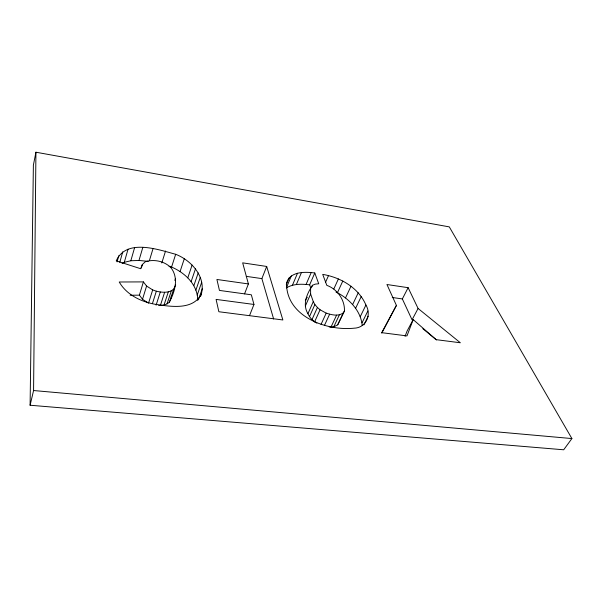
<?xml version="1.0" encoding="UTF-8"?>
<svg xmlns="http://www.w3.org/2000/svg" width="602" height="602" viewBox="0 0 602 602"><rect width="100%" height="100%" fill="white"/><g stroke="black" fill="none" stroke-linecap="round" stroke-linejoin="round"><path stroke-width="0.9" d="M30.1 405.236L33.577 390.532L35.932 152.216L449.295 226.886L571.9 438.565L563.69 449.784L30.1 405.236L33.381 165.114L35.932 152.216M200.519 296.553C207.479 278.357 191.903 260.478 175.671 254.292C158.04 249.521 126.277 238.264 116.246 260.869L140.635 268.703L142.365 264.519L145.3 261.75C154.007 258.883 164.91 261.208 171.216 268.048C178.929 278.493 174.821 291.714 169.388 302.174C166.543 304.853 162.465 305.665 158.672 305.342M329.219 326.976L333.726 326.901L337.699 324.832L344.427 311.038C345.014 299.939 337.263 289.05 326.818 285.356L322.717 274.384C340.619 277.402 358.574 287.771 365.933 305.026C371.833 314.816 365.963 327.962 354.021 328.195C325.9 331.108 285.958 316.163 286.552 282.948C290.126 271.261 305.026 271.683 314.793 272.977L318.721 283.768L315.245 284.136L312.513 285.265C307.012 293.656 302.181 304.145 307.915 313.725C309.752 317.713 312.897 321.197 316.863 323.146M117.059 261.893L118.775 255.715M119.783 262.374L122.733 251.839M122.055 263.45L124.313 262.291L128.03 249.19M124.313 262.291L130.83 260.756L134.585 247.723M130.83 260.756L138.979 260.455L142.794 247.49M141.32 268.018L142.365 264.519M149.416 260.583L153.058 248.543M143.396 281.894L146.579 286.04L152.675 289.908L148.543 303.145L142.516 299.292L139.386 295.146L143.396 281.894L119.234 281.999C126.616 294.814 140.838 301.647 154.917 304.236C170.118 306.493 192.956 310.67 201.429 293.972M142.516 299.292L146.579 286.04M161.795 262.976L165.542 251.011M152.441 303.543L156.339 291.202C162.028 292.504 168.974 293.34 173.685 289.103L175.656 284.964M156.099 305.191L160.305 292M197.742 300.481C197.825 284.829 185.07 272.804 171.57 267.062L175.671 254.292M160.388 305.447L164.632 292.279M164.037 305.026L168.312 291.887M167.04 303.927L171.322 290.826M174.866 280.404L175.438 278.673M169.388 302.174L173.685 289.103M180.073 271.57L184.265 258.83M187.801 277.808L192.091 265.076M191.15 281.548L195.484 268.816M193.836 285.657L198.224 272.909M195.868 290.149L200.293 277.371M197.223 295.033L201.693 282.233M198.434 299.676L202.347 288.546M413.183 319.594L406.982 335.916L381.706 332.665L396.417 305.402L386.943 284.513L408.133 287.688L418.089 308.465L460.349 342.771L436.134 339.656L413.183 319.594L407.065 331.092L405.071 336.3M244.54 293.896L248.393 283.933L242.666 262.848L266.686 266.453L282.865 319.963L218.857 311.738L216.095 299.405L253.961 304.454L249.627 315.358M273.632 318.985L261.878 278.613L266.686 266.453M286.281 284.716L289.156 277.808M291.36 275.882L286.326 287.929C293.325 283.61 301.783 283.911 309.646 284.821L310.82 288.162M292.459 285.197L297.508 273.225M296.395 284.468L301.459 272.525M306.087 284.392L311.211 272.525M309.646 284.821L314.793 272.977M311.768 286.973L312.513 285.265M305.327 306.079L310.624 294.024L310.579 288.268M307.915 313.725L313.288 301.625L310.624 294.024M309.466 316.66L314.876 304.544L313.288 301.625M325.531 282.293L328.534 275.573M311.979 319.602L317.427 307.479L314.876 304.544M314.583 321.889L320.068 309.774L317.427 307.479M333.817 288.968L338.392 278.929M321.024 324.433L326.201 313.138C331.694 314.854 338.309 316.682 343.351 312.859L344.427 311.038M362.201 325.411C360.876 310.956 349.687 299.375 337.429 292.715L342.809 281.021M324.41 325.509L329.618 314.236M330.95 327.195L336.578 315.162M345.518 297.9L350.989 286.221M333.726 326.901L339.37 314.891M337.699 324.832L343.351 312.859M352.667 304.469L358.235 292.79M355.624 308.232L361.245 296.545M360.214 316.75L365.933 305.026M362.05 322.792L367.83 311.023M363.917 324.884L368.191 316.223M396.417 305.402L381.773 333.139M418.089 308.465L412.054 319.828L402.347 298.938L408.133 287.688M305.327 300.278L307.276 297.23M130.167 295.258L139.386 295.146M33.577 390.532L571.9 438.565M138.979 260.455L148.235 261.351M248.393 283.933L216.908 279.471L219.444 290.42L251.343 294.799L253.961 304.454M246.293 276.356L261.878 278.613M392.278 297.486L402.347 298.938M169.064 266.25L171.57 267.062M152.675 289.908L156.339 291.202M335.969 292.023L337.429 292.715M320.068 309.774L326.201 313.138M422.837 328.692L436.503 339.919M171.314 296.176L171.367 297.99"/></g></svg>
